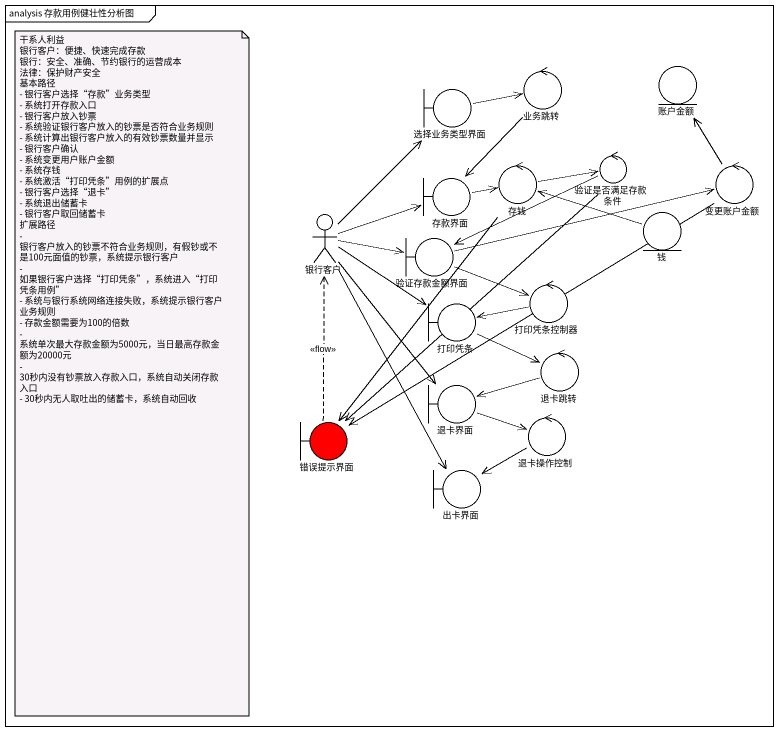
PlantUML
@startuml
mainframe analysis 存款用例健壮性分析图
control 业务跳转
entity 账户金额
boundary 选择业务类型界面
control 验证是否满足存款条件
boundary 存款界面
control 存钱
control 变更账户金额
actor 银行客户
entity 钱
boundary 验证存款金额界面
boundary 打印凭条
control 打印凭条控制器
boundary 退卡界面
control 退卡跳转
boundary 错误提示界面 #FF0000
control 退卡操作控制
boundary 出卡界面
业务跳转 --> 存款界面
选择业务类型界面 -right-> 业务跳转
验证是否满足存款条件 -left-> 验证存款金额界面
验证是否满足存款条件 --> 错误提示界面
存款界面 -right-> 存钱
存钱 -right-> 验证是否满足存款条件
存钱 --> 错误提示界面
变更账户金额 -up-> 账户金额
变更账户金额 --> 错误提示界面
银行客户 -up-> 选择业务类型界面
银行客户 -right-> 存款界面
银行客户 -right-> 验证存款金额界面
银行客户 -right-> 打印凭条
银行客户 --> 退卡界面
银行客户 --> 出卡界面
钱 -left-> 存钱
验证存款金额界面 -right-> 变更账户金额
验证存款金额界面 -right-> 打印凭条控制器
打印凭条 -right-> 退卡跳转
打印凭条控制器 -left-> 打印凭条
退卡界面 -right-> 退卡操作控制
退卡跳转 -left-> 退卡界面
错误提示界面 .up.> 银行客户 : <<flow>>
退卡操作控制 --> 出卡界面
note as N1
  干系人利益
  银行客户：便捷、快速完成存款
  银行：安全、准确、节约银行的运营成本
  法律：保护财产安全
  基本路径
  - 银行客户选择“存款”业务类型
  - 系统打开存款入口
  - 银行客户放入钞票
  - 系统验证银行客户放入的钞票是否符合业务规则
  - 系统计算出银行客户放入的有效钞票数量并显示
  - 银行客户确认
  - 系统变更用户账户金额
  - 系统存钱
  - 系统激活“打印凭条”用例的扩展点
  - 银行客户选择“退卡”
  - 系统退出储蓄卡
  - 银行客户取回储蓄卡
  扩展路径
  - 银行客户放入的钞票不符合业务规则，有假钞或不是100元面值的钞票，系统提示银行客户
  - 如果银行客户选择“打印凭条”，系统进入“打印凭条用例”
  - 系统与银行系统网络连接失败，系统提示银行客户
  业务规则
  - 存款金额需要为100的倍数
  - 系统单次最大存款金额为5000元，当日最高存款金额为20000元
  - 30秒内没有钞票放入存款入口，系统自动关闭存款入口
  - 30秒内无人取吐出的储蓄卡，系统自动回收
end note
@enduml
